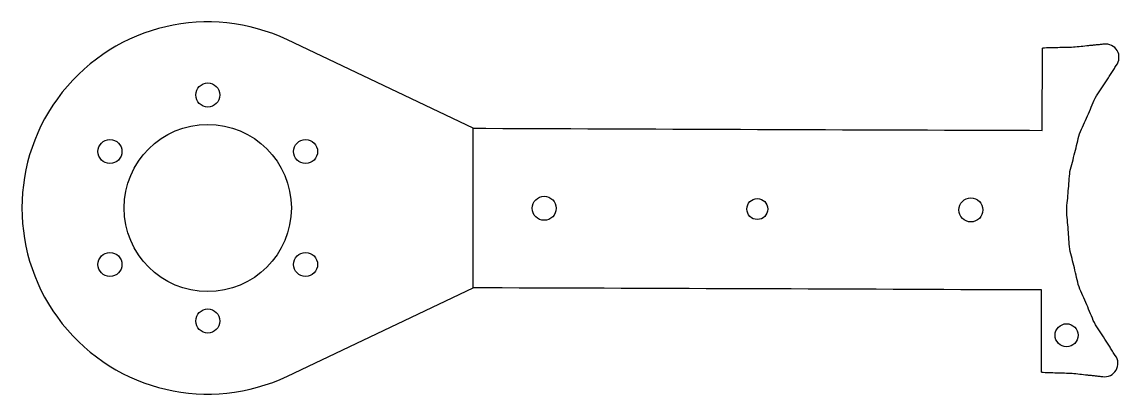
# Model space of a CAD drawing. Header units: inches. Extents: x -1.7 to 8.6, y -1.7 to 1.7.
import ezdxf

# ---------------------------------------------------------------- set-up
doc = ezdxf.new("R2010")
doc.units = ezdxf.units.IN
doc.header["$MEASUREMENT"] = 0

msp = doc.modelspace()

# ---------------------------------------------------------------- linework, layer by layer
msp.add_lwpolyline([(2.5, -0.75), (2.5, 0.75), (0.751, 1.581, 1.581989), (0.751, -1.581)], format="xyb", close=True)
for points in [[(2.5, 0.75), (2.618, 0.75, 0.000329), (7.738, 0.731), (7.856, 0.73), (7.862, 1.504)], [(7.85, -1.545), (7.85, -0.771), (7.733, -0.771, 0.000329), (2.612, -0.752), (2.494, -0.751)]]:
    msp.add_lwpolyline(points, format="xyb")
for centre, radius in [((0, 1.063), 0.113), ((0, 0), 0.787), ((-0.921, 0.531), 0.113), ((0.921, 0.531), 0.113), ((3.168, -0.003), 0.113), ((5.175, -0.01), 0.0984), ((7.186, -0.018), 0.113), ((-0.921, -0.531), 0.113), ((0.921, -0.531), 0.113), ((0, -1.063), 0.113), ((8.087, -1.197), 0.108)]:
    msp.add_circle(centre, radius)
for centre, start, end in [((8.456, 1.417), 322.4466, 98.2729), ((8.446, -1.462), 261.301, 37.1272)]:
    msp.add_arc(centre, 0.125, start, end)
for points, knots in [([(8.438, 1.541), (8.426, 1.54), (8.402, 1.537), (8.366, 1.534), (8.33, 1.53), (8.283, 1.525), (8.223, 1.519), (8.151, 1.51), (8.078, 1.51), (8.006, 1.508), (7.934, 1.506), (7.886, 1.505), (7.862, 1.504)], [0, 0, 0, 0, 0.091817, 0.183635, 0.275454, 0.367273, 0.550906, 0.734539, 0.918104, 1.10167, 1.285233, 1.468793, 1.468793, 1.468793, 1.468793]), ([(8.545, -1.387), (8.537, -1.374), (8.521, -1.348), (8.496, -1.31), (8.472, -1.271), (8.439, -1.22), (8.399, -1.155), (8.345, -1.08), (8.314, -0.994), (8.276, -0.91), (8.242, -0.825), (8.2, -0.743), (8.183, -0.653), (8.16, -0.564), (8.14, -0.475), (8.112, -0.387), (8.111, -0.295), (8.102, -0.204), (8.096, -0.113), (8.084, -0.021), (8.097, 0.07), (8.103, 0.161), (8.113, 0.252), (8.115, 0.344), (8.143, 0.432), (8.164, 0.521), (8.188, 0.609), (8.206, 0.7), (8.248, 0.782), (8.283, 0.866), (8.321, 0.949), (8.353, 1.036), (8.407, 1.11), (8.448, 1.175), (8.481, 1.226), (8.506, 1.264), (8.531, 1.303), (8.547, 1.328), (8.555, 1.341)], [0, 0, 0, 0, 0.116242, 0.232485, 0.348727, 0.464969, 0.697454, 0.929939, 1.162423, 1.394908, 1.627393, 1.859877, 2.092362, 2.324847, 2.557331, 2.789816, 3.022301, 3.254785, 3.48727, 3.719754, 3.952239, 4.184724, 4.417208, 4.649693, 4.882178, 5.114662, 5.347147, 5.579632, 5.812116, 6.044601, 6.277086, 6.50957, 6.742055, 6.97454, 7.090782, 7.207024, 7.323267, 7.439509, 7.439509, 7.439509, 7.439509]), ([(7.85, -1.545), (7.874, -1.546), (7.923, -1.547), (7.995, -1.55), (8.067, -1.552), (8.139, -1.553), (8.211, -1.563), (8.271, -1.569), (8.319, -1.574), (8.355, -1.578), (8.391, -1.582), (8.415, -1.585), (8.427, -1.586)], [0, 0, 0, 0, 0.18356, 0.367123, 0.550689, 0.734254, 0.917888, 1.10152, 1.193339, 1.285159, 1.376976, 1.468793, 1.468793, 1.468793, 1.468793])]:
    msp.add_open_spline(points, degree=3, knots=knots)

doc.saveas('drawing.dxf')
